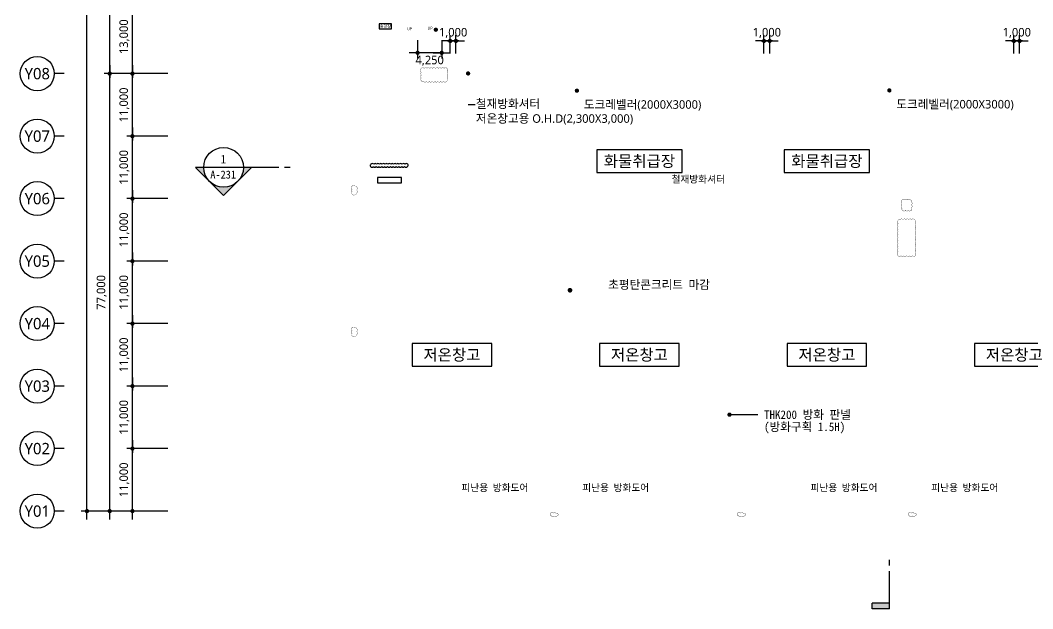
# Model space of a CAD drawing. Header units: millimetres. Extents: x 3546612 to 5615882, y 547008 to 3162891.
# Drawn here: x 4806612 to 4984855, y 2022200 to 2125788 of the extents above; entities that cross this region are included whole.
import ezdxf
from ezdxf.enums import TextEntityAlignment as Align

# ---------------------------------------------------------------- set-up
doc = ezdxf.new("R2010")
doc.units = ezdxf.units.MM
for name, color, linetype, lineweight in [('A-AXIS-BUBL', 7, 'Continuous', 25), ('A-DIMS', 7, 'Continuous', 25), ('A-MKXS-LEAD', 7, 'Continuous', 25), ('A-MKXS-MAK1', 3, 'Continuous', 25), ('A-MKXS-TEXT1', 3, 'Continuous', 25), ('A-MKXS-TEXT2', 7, 'Continuous', 25), ('A-XXXX-TXT2', 3, 'Continuous', 25), ('REV-202205', 20, 'Continuous', 25)]:
    doc.layers.add(name, color=color, linetype=linetype, lineweight=lineweight)
doc.styles.add('HY울릉도L', font='')
doc.styles.add('XR-평면도$0$맑은 고딕', font='malgun.ttf')
doc.styles.add('돋움체', font='')
doc.styles.add('맑은고딕', font='malgun.ttf')
doc.styles.get('HY울릉도L').set_extended_font_data('HYwulM')
doc.styles.get('돋움체').set_extended_font_data('DotumChe')
doc.dimstyles.new('CDIM', dxfattribs={"dimtxt": 3, "dimasz": 1.5, "dimexe": 2, "dimexo": 1, "dimgap": 1, "dimtad": 1, "dimdec": 0, "dimrnd": 0.5, "dimzin": 0, "dimdsep": 32, "dimlunit": 6, "dimtxsty": 'HY울릉도L', "dimblk1": '_CIDOT', "dimblk2": '_CIDOT', "dimsah": 1, "dimcen": 5.5, "dimclrd": 2, "dimclre": 2, "dimclrt": 7, "dimadec": 0, "dimazin": 0, "dimtfac": 1, "dimtdec": 0, "dimtix": 1, "dimtmove": 2, "dimatfit": 1, "dimldrblk": '_CIDOT', "dimfxl": 1, "dimtolj": 1, "dimtzin": 0, "dimlwd": -1, "dimarcsym": 0})

# ---------------------------------------------------------------- blocks, each defined once
blk = doc.blocks.new('_CIDOT')
at = {"color": 0, "linetype": 'ByBlock'}
blk.add_line((2, 0), (-1, 0), dxfattribs=at)
at = {"color": 0, "linetype": 'ByBlock', "const_width": 0.5}
blk.add_lwpolyline([(-0.25, 0, 1), (0.25, 0, 1)], format="xyb", close=True, dxfattribs=at)
blk = doc.blocks.new('*D9')
at = {"layer": 'A-DIMS', "lineweight": -2, "transparency": 16777216}
for p, q in [((93193, 67121), (85943, 67121)), ((93193, 56121), (85943, 56121))]:
    blk.add_line(p, q, dxfattribs=at)
at = {"layer": 'A-DIMS', "transparency": 16777216}
blk.add_line((86943, 56871), (86943, 66371), dxfattribs=at)
at = {"layer": 'A-DIMS', "transparency": 16777216, "xscale": 750, "yscale": 750, "zscale": 750}
for p, rotation in [((86943, 67121), 90), ((86943, 56121), 270)]:
    blk.add_blockref('_CIDOT', p, dxfattribs=dict(at, rotation=rotation))
at = {"layer": 'A-DIMS', "color": 3, "transparency": 16777216, "insert": (85538, 61621), "char_height": 1500, "attachment_point": 5, "rotation": 90, "style": '맑은고딕'}
blk.add_mtext('\\A1;11,000', dxfattribs=at)
blk = doc.blocks.new('*D10')
at = {"layer": 'A-DIMS', "lineweight": -2, "transparency": 16777216}
for p, q in [((93193, 78121), (85943, 78121)), ((93193, 67121), (85943, 67121))]:
    blk.add_line(p, q, dxfattribs=at)
at = {"layer": 'A-DIMS', "transparency": 16777216}
blk.add_line((86943, 67871), (86943, 77371), dxfattribs=at)
at = {"layer": 'A-DIMS', "transparency": 16777216, "xscale": 750, "yscale": 750, "zscale": 750}
for p, rotation in [((86943, 78121), 90), ((86943, 67121), 270)]:
    blk.add_blockref('_CIDOT', p, dxfattribs=dict(at, rotation=rotation))
at = {"layer": 'A-DIMS', "color": 3, "transparency": 16777216, "insert": (85538, 72621), "char_height": 1500, "attachment_point": 5, "rotation": 90, "style": '맑은고딕'}
blk.add_mtext('\\A1;11,000', dxfattribs=at)
blk = doc.blocks.new('*D11')
at = {"layer": 'A-DIMS', "lineweight": -2, "transparency": 16777216}
for p, q in [((93193, 89121), (85943, 89121)), ((93193, 78121), (85943, 78121))]:
    blk.add_line(p, q, dxfattribs=at)
at = {"layer": 'A-DIMS', "transparency": 16777216}
blk.add_line((86943, 78871), (86943, 88371), dxfattribs=at)
at = {"layer": 'A-DIMS', "transparency": 16777216, "xscale": 750, "yscale": 750, "zscale": 750}
for p, rotation in [((86943, 89121), 90), ((86943, 78121), 270)]:
    blk.add_blockref('_CIDOT', p, dxfattribs=dict(at, rotation=rotation))
at = {"layer": 'A-DIMS', "color": 3, "transparency": 16777216, "insert": (85538, 83621), "char_height": 1500, "attachment_point": 5, "rotation": 90, "style": '맑은고딕'}
blk.add_mtext('\\A1;11,000', dxfattribs=at)
blk = doc.blocks.new('*D12')
at = {"layer": 'A-DIMS', "lineweight": -2, "transparency": 16777216}
for p, q in [((93193, 100121), (85943, 100121)), ((93193, 89121), (85943, 89121))]:
    blk.add_line(p, q, dxfattribs=at)
at = {"layer": 'A-DIMS', "transparency": 16777216}
blk.add_line((86943, 89871), (86943, 99371), dxfattribs=at)
at = {"layer": 'A-DIMS', "transparency": 16777216, "xscale": 750, "yscale": 750, "zscale": 750}
for p, rotation in [((86943, 100121), 90), ((86943, 89121), 270)]:
    blk.add_blockref('_CIDOT', p, dxfattribs=dict(at, rotation=rotation))
at = {"layer": 'A-DIMS', "color": 3, "transparency": 16777216, "insert": (85538, 94621), "char_height": 1500, "attachment_point": 5, "rotation": 90, "style": '맑은고딕'}
blk.add_mtext('\\A1;11,000', dxfattribs=at)
blk = doc.blocks.new('*D13')
at = {"layer": 'A-DIMS', "lineweight": -2, "transparency": 16777216}
for p, q in [((93193, 111121), (85943, 111121)), ((93193, 100121), (85943, 100121))]:
    blk.add_line(p, q, dxfattribs=at)
at = {"layer": 'A-DIMS', "transparency": 16777216}
blk.add_line((86943, 100871), (86943, 110371), dxfattribs=at)
at = {"layer": 'A-DIMS', "transparency": 16777216, "xscale": 750, "yscale": 750, "zscale": 750}
for p, rotation in [((86943, 111121), 90), ((86943, 100121), 270)]:
    blk.add_blockref('_CIDOT', p, dxfattribs=dict(at, rotation=rotation))
at = {"layer": 'A-DIMS', "color": 3, "transparency": 16777216, "insert": (85538, 105621), "char_height": 1500, "attachment_point": 5, "rotation": 90, "style": '맑은고딕'}
blk.add_mtext('\\A1;11,000', dxfattribs=at)
blk = doc.blocks.new('*D14')
at = {"layer": 'A-DIMS', "lineweight": -2, "transparency": 16777216}
for p, q in [((93193, 122121), (85943, 122121)), ((93193, 111121), (85943, 111121))]:
    blk.add_line(p, q, dxfattribs=at)
at = {"layer": 'A-DIMS', "transparency": 16777216}
blk.add_line((86943, 111871), (86943, 121371), dxfattribs=at)
at = {"layer": 'A-DIMS', "transparency": 16777216, "xscale": 750, "yscale": 750, "zscale": 750}
for p, rotation in [((86943, 122121), 90), ((86943, 111121), 270)]:
    blk.add_blockref('_CIDOT', p, dxfattribs=dict(at, rotation=rotation))
at = {"layer": 'A-DIMS', "color": 3, "transparency": 16777216, "insert": (85538, 116621), "char_height": 1500, "attachment_point": 5, "rotation": 90, "style": '맑은고딕'}
blk.add_mtext('\\A1;11,000', dxfattribs=at)
blk = doc.blocks.new('*D15')
at = {"layer": 'A-DIMS', "lineweight": -2, "transparency": 16777216}
for p, q in [((93193, 135121), (85943, 135121)), ((93193, 122121), (85943, 122121))]:
    blk.add_line(p, q, dxfattribs=at)
at = {"layer": 'A-DIMS', "transparency": 16777216}
blk.add_line((86943, 122871), (86943, 134371), dxfattribs=at)
at = {"layer": 'A-DIMS', "transparency": 16777216, "xscale": 750, "yscale": 750, "zscale": 750}
for p, rotation in [((86943, 135121), 90), ((86943, 122121), 270)]:
    blk.add_blockref('_CIDOT', p, dxfattribs=dict(at, rotation=rotation))
at = {"layer": 'A-DIMS', "color": 3, "transparency": 16777216, "insert": (85538, 128621), "char_height": 1500, "attachment_point": 5, "rotation": 90, "style": '맑은고딕'}
blk.add_mtext('\\A1;13,000', dxfattribs=at)
blk = doc.blocks.new('*D25')
at = {"layer": 'A-DIMS', "lineweight": -2, "transparency": 16777216}
for p, q in [((93193, 122121), (81943, 122121)), ((93193, 45121), (81943, 45121))]:
    blk.add_line(p, q, dxfattribs=at)
at = {"layer": 'A-DIMS', "transparency": 16777216}
blk.add_line((82943, 45871), (82943, 121371), dxfattribs=at)
at = {"layer": 'A-DIMS', "transparency": 16777216, "xscale": 750, "yscale": 750, "zscale": 750}
for p, rotation in [((82943, 122121), 90), ((82943, 45121), 270)]:
    blk.add_blockref('_CIDOT', p, dxfattribs=dict(at, rotation=rotation))
at = {"layer": 'A-DIMS', "color": 3, "transparency": 16777216, "insert": (81542, 83621), "char_height": 1500, "attachment_point": 5, "rotation": 90, "style": '맑은고딕'}
blk.add_mtext('\\A1;77,000', dxfattribs=at)
blk = doc.blocks.new('*D26')
at = {"layer": 'A-DIMS', "lineweight": -2, "transparency": 16777216}
for p, q in [((93193, 241121), (77943, 241121)), ((93193, 45121), (77943, 45121))]:
    blk.add_line(p, q, dxfattribs=at)
at = {"layer": 'A-DIMS', "transparency": 16777216}
blk.add_line((78943, 45871), (78943, 240371), dxfattribs=at)
at = {"layer": 'A-DIMS', "transparency": 16777216, "xscale": 750, "yscale": 750, "zscale": 750}
for p, rotation in [((78943, 241121), 90), ((78943, 45121), 270)]:
    blk.add_blockref('_CIDOT', p, dxfattribs=dict(at, rotation=rotation))
at = {"layer": 'A-DIMS', "color": 3, "transparency": 16777216, "insert": (77538, 143121), "char_height": 1500, "attachment_point": 5, "rotation": 90, "style": '맑은고딕'}
blk.add_mtext('\\A1;196,000', dxfattribs=at)
blk = doc.blocks.new('*D27')
at = {"layer": 'A-DIMS', "lineweight": -2, "transparency": 16777216}
for p, q in [((93193, 56121), (85943, 56121)), ((93193, 45121), (85943, 45121))]:
    blk.add_line(p, q, dxfattribs=at)
at = {"layer": 'A-DIMS', "transparency": 16777216}
blk.add_line((86943, 45871), (86943, 55371), dxfattribs=at)
at = {"layer": 'A-DIMS', "transparency": 16777216, "xscale": 750, "yscale": 750, "zscale": 750}
for p, rotation in [((86943, 56121), 90), ((86943, 45121), 270)]:
    blk.add_blockref('_CIDOT', p, dxfattribs=dict(at, rotation=rotation))
at = {"layer": 'A-DIMS', "color": 3, "transparency": 16777216, "insert": (85538, 50621), "char_height": 1500, "attachment_point": 5, "rotation": 90, "style": '맑은고딕'}
blk.add_mtext('\\A1;11,000', dxfattribs=at)
blk = doc.blocks.new('*D28')
at = {"layer": 'A-DIMS', "lineweight": -2, "transparency": 16777216}
for p, q in [((93193, 164121), (81943, 164121)), ((93193, 122121), (81943, 122121))]:
    blk.add_line(p, q, dxfattribs=at)
at = {"layer": 'A-DIMS', "transparency": 16777216}
blk.add_line((82943, 122871), (82943, 163371), dxfattribs=at)
at = {"layer": 'A-DIMS', "transparency": 16777216, "xscale": 750, "yscale": 750, "zscale": 750}
for p, rotation in [((82943, 164121), 90), ((82943, 122121), 270)]:
    blk.add_blockref('_CIDOT', p, dxfattribs=dict(at, rotation=rotation))
at = {"layer": 'A-DIMS', "color": 3, "transparency": 16777216, "insert": (81542, 143121), "char_height": 1500, "attachment_point": 5, "rotation": 90, "style": '맑은고딕'}
blk.add_mtext('\\A1;42,000', dxfattribs=at)
blk = doc.blocks.new('글_승강장')
at = {"layer": 'A-XXXX-TXT2', "color": 0, "ltscale": 100}
blk.add_lwpolyline([(-1100, 450), (-1100, -450), (1100, -450), (1100, 450)], close=True, dxfattribs=at)
at = {"layer": 'A-XXXX-TXT2', "ltscale": 100, "style": 'XR-평면도$0$맑은 고딕'}
blk.add_text('승강장', height=500, dxfattribs=at).set_placement((0, 0), align=Align.MIDDLE_CENTER)
blk = doc.blocks.new('*D108')
at = {"layer": 'A-DIMS', "lineweight": -2, "transparency": 16777216}
for p, q in [((4981542, 2119942), (4981542, 2123142)), ((4982542, 2119942), (4982542, 2123142))]:
    blk.add_line(p, q, dxfattribs=at)
at = {"layer": 'A-DIMS', "transparency": 16777216}
for p, q in [((4980792, 2122142), (4980042, 2122142)), ((4981542, 2122142), (4982542, 2122142)), ((4983292, 2122142), (4984042, 2122142))]:
    blk.add_line(p, q, dxfattribs=at)
at = {"layer": 'A-DIMS', "transparency": 16777216, "xscale": 750, "yscale": 750, "zscale": 750}
blk.add_blockref('_CIDOT', (4981542, 2122142), dxfattribs=at)
at = {"layer": 'A-DIMS', "transparency": 16777216, "xscale": 750, "yscale": 750, "zscale": 750, "rotation": 180}
blk.add_blockref('_CIDOT', (4982542, 2122142), dxfattribs=at)
at = {"layer": 'A-DIMS', "color": 3, "transparency": 16777216, "insert": (4982042, 2123547), "char_height": 1500, "attachment_point": 5, "style": '맑은고딕'}
blk.add_mtext('\\A1;1,000', dxfattribs=at)
blk = doc.blocks.new('*D109')
at = {"layer": 'A-DIMS', "lineweight": -2, "transparency": 16777216}
for p, q in [((4882316, 2119942), (4882316, 2123142)), ((4883316, 2119942), (4883316, 2123142))]:
    blk.add_line(p, q, dxfattribs=at)
at = {"layer": 'A-DIMS', "transparency": 16777216}
for p, q in [((4881566, 2122142), (4880816, 2122142)), ((4882316, 2122142), (4883316, 2122142)), ((4884066, 2122142), (4884816, 2122142))]:
    blk.add_line(p, q, dxfattribs=at)
at = {"layer": 'A-DIMS', "transparency": 16777216, "xscale": 750, "yscale": 750, "zscale": 750}
blk.add_blockref('_CIDOT', (4882316, 2122142), dxfattribs=at)
at = {"layer": 'A-DIMS', "transparency": 16777216, "xscale": 750, "yscale": 750, "zscale": 750, "rotation": 180}
blk.add_blockref('_CIDOT', (4883316, 2122142), dxfattribs=at)
at = {"layer": 'A-DIMS', "color": 3, "transparency": 16777216, "insert": (4882816, 2123547), "char_height": 1500, "attachment_point": 5, "style": '맑은고딕'}
blk.add_mtext('\\A1;1,000', dxfattribs=at)
blk = doc.blocks.new('*D113')
at = {"layer": 'A-DIMS', "lineweight": -2, "transparency": 16777216}
for p, q in [((4937542, 2119942), (4937542, 2123142)), ((4938542, 2119942), (4938542, 2123142))]:
    blk.add_line(p, q, dxfattribs=at)
at = {"layer": 'A-DIMS', "transparency": 16777216}
for p, q in [((4936792, 2122142), (4936042, 2122142)), ((4937542, 2122142), (4938542, 2122142)), ((4939292, 2122142), (4940042, 2122142))]:
    blk.add_line(p, q, dxfattribs=at)
at = {"layer": 'A-DIMS', "transparency": 16777216, "xscale": 750, "yscale": 750, "zscale": 750}
blk.add_blockref('_CIDOT', (4937542, 2122142), dxfattribs=at)
at = {"layer": 'A-DIMS', "transparency": 16777216, "xscale": 750, "yscale": 750, "zscale": 750, "rotation": 180}
blk.add_blockref('_CIDOT', (4938542, 2122142), dxfattribs=at)
at = {"layer": 'A-DIMS', "color": 3, "transparency": 16777216, "insert": (4938042, 2123547), "char_height": 1500, "attachment_point": 5, "style": '맑은고딕'}
blk.add_mtext('\\A1;1,000', dxfattribs=at)
blk = doc.blocks.new('*D202')
at = {"layer": 'A-DIMS', "lineweight": -2, "transparency": 16777216}
for p, q in [((4876562, 2122260), (4876562, 2119060)), ((4880812, 2122260), (4880812, 2119060))]:
    blk.add_line(p, q, dxfattribs=at)
at = {"layer": 'A-DIMS', "transparency": 16777216}
for p, q in [((4875812, 2120060), (4875062, 2120060)), ((4880812, 2120060), (4876562, 2120060)), ((4881562, 2120060), (4882312, 2120060))]:
    blk.add_line(p, q, dxfattribs=at)
at = {"layer": 'A-DIMS', "transparency": 16777216, "xscale": 750, "yscale": 750, "zscale": 750}
blk.add_blockref('_CIDOT', (4876562, 2120060), dxfattribs=at)
at = {"layer": 'A-DIMS', "transparency": 16777216, "xscale": 750, "yscale": 750, "zscale": 750, "rotation": 180}
blk.add_blockref('_CIDOT', (4880812, 2120060), dxfattribs=at)
at = {"layer": 'A-DIMS', "color": 3, "transparency": 16777216, "insert": (4878687, 2118659), "char_height": 1500, "attachment_point": 5, "style": '맑은고딕'}
blk.add_mtext('\\A1;4,250', dxfattribs=at)
blk = doc.blocks.new('A$C46A32BF9')
at = {"layer": 'A-MKXS-MAK1'}
h = blk.add_hatch(color=256, dxfattribs=at)
h.paths.add_polyline_path([(102983, 100671), (105457, 103146, -0.4142136), (100508, 103146)])
h.paths.add_polyline_path([(105457, 103146), (107932, 105621), (106483, 105621, -0.1989124)])
h.paths.add_polyline_path([(100508, 103146, -0.1989124), (99483, 105621), (98033, 105621)])
blk.add_hatch(color=256, dxfattribs=at).paths.add_polyline_path([(217193, 28930), (217193, 27930), (220193, 27930), (220193, 28930)])
for p, q in [((98033, 105621), (102983, 100671)), ((112710, 105621), (98033, 105621)), ((107932, 105621), (102983, 100671)), ((114710, 105621), (113710, 105621)), ((220193, 35559), (220193, 36559)), ((220193, 27930), (220193, 34559)), ((217193, 27930), (217193, 28930)), ((220193, 28930), (217193, 28930)), ((220193, 27930), (217193, 27930))]:
    blk.add_line(p, q, dxfattribs=at)
blk.add_circle((102983, 105621), 3500, dxfattribs=at)
at = {"layer": 'A-MKXS-TEXT2', "style": '돋움체'}
for s, height, p in [('1', 1500, (102941, 107063)), ('A-231', 1400, (102912, 104343))]:
    blk.add_text(s, height=height, dxfattribs=at).set_placement(p, align=Align.MIDDLE)
blk = doc.blocks.new('글_저온창고')
at = {"layer": 'A-XXXX-TXT2', "color": 0}
blk.add_lwpolyline([(-7000, -2000), (7000, -2000), (7000, 2000), (-7000, 2000)], close=True, dxfattribs=at)
at = {"layer": 'A-XXXX-TXT2', "style": '맑은고딕'}
blk.add_text('저온창고', height=2000, dxfattribs=at).set_placement((0, 0), align=Align.MIDDLE_CENTER)
blk = doc.blocks.new('글_작업장')
at = {"layer": 'A-XXXX-TXT2', "color": 0}
blk.add_lwpolyline([(-7500, -2000), (7500, -2000), (7500, 2000), (-7500, 2000)], close=True, dxfattribs=at)
at = {"layer": 'A-XXXX-TXT2', "style": '맑은고딕'}
blk.add_text('화물취급장', height=2000, dxfattribs=at).set_placement((0, 0), align=Align.MIDDLE_CENTER)
blk = doc.blocks.new('DIM(210222)')
for p, q in [((74943, 122120.6), (73193, 122120.6)), ((74943, 111120.6), (73193, 111120.6)), ((74943, 100120.6), (73193, 100120.6)), ((74943, 89120.6), (73193, 89120.6)), ((74943, 78120.6), (73193, 78120.6)), ((74943, 67120.6), (73193, 67120.6)), ((74943, 56120.6), (73193, 56120.6)), ((74943, 45120.6), (73193, 45120.6))]:
    blk.add_line(p, q)
at = {"layer": 'A-AXIS-BUBL', "ltscale": 0.2}
for centre in [(70193, 122120.6), (70193, 111120.6), (70193, 100120.6), (70193, 89120.6), (70193, 78120.6), (70193, 67120.6), (70193, 56120.6), (70193, 45120.6)]:
    blk.add_circle(centre, 3000, dxfattribs=at)
at = {"layer": 'A-XXXX-TXT2', "ltscale": 0.2, "style": '맑은고딕'}
for s, p in [('Y08', (70193, 122120.6)), ('Y07', (70193, 111120.6)), ('Y06', (70193, 100120.6)), ('Y05', (70193, 89120.6)), ('Y04', (70193, 78120.6)), ('Y03', (70193, 67120.6)), ('Y02', (70193, 56120.6)), ('Y01', (70193, 45120.6))]:
    blk.add_text(s, height=2000, dxfattribs=at).set_placement(p, align=Align.MIDDLE)
at = {"layer": 'A-DIMS'}
for p1, p2, distance, picture, middle in [((93693, 45120.6), (93693, 241120.6), 14750, '*D26', (77538.1, 143120.6)), ((93693, 122120.6), (93693, 164120.6), 10750, '*D28', (81542.2, 143120.6)), ((93693, 122120.6), (93693, 135120.6), 6750, '*D15', (85538.1, 128620.6)), ((93693, 45120.6), (93693, 122120.6), 10750, '*D25', (81542.2, 83620.6)), ((93693, 111120.6), (93693, 122120.6), 6750, '*D14', (85538.1, 116620.6)), ((93693, 100120.6), (93693, 111120.6), 6750, '*D13', (85538.1, 105620.6)), ((93693, 89120.6), (93693, 100120.6), 6750, '*D12', (85538.1, 94620.6)), ((93693, 78120.6), (93693, 89120.6), 6750, '*D11', (85538.1, 83620.6)), ((93693, 67120.6), (93693, 78120.6), 6750, '*D10', (85538.1, 72620.6)), ((93693, 56120.6), (93693, 67120.6), 6750, '*D9', (85538.1, 61620.6)), ((93693, 45120.6), (93693, 56120.6), 6750, '*D27', (85538.1, 50620.6))]:
    dim = blk.add_aligned_dim(p1=p1, p2=p2, distance=distance, dimstyle='CDIM', override={"dimscale": 500, "dimtxsty": '맑은고딕', "dimclrd": 256, "dimclre": 256, "dimclrt": 3}, dxfattribs=at)
    dim.commit()
    dim.dimension.update_dxf_attribs({"geometry": picture, "text_midpoint": middle})

msp = doc.modelspace()

# ---------------------------------------------------------------- linework, layer by layer
msp.add_line((4885452.5, 2110933.4), (4886677.5, 2110933.4))
at = {"layer": 'A-MKXS-LEAD'}
msp.add_line((4936446.4, 2056358.4), (4931469.8, 2056358.4), dxfattribs=at)
for points, const_width in [([(4879583.1, 2124121.2, 1), (4879958.1, 2124121.2, 1)], 375), ([(4885265, 2116426.1, 1), (4885640, 2116426.1, 1)], 375), ([(4904424.3, 2113391.2, 1), (4904799.3, 2113391.2, 1)], 375), ([(4959424.3, 2113441.2, 1), (4959799.3, 2113441.2, 1)], 375), ([(4903182.3, 2078282.8, 1), (4903596.9, 2078241.4, 1)], 400), ([(4931282.3, 2056358.4, 1), (4931657.3, 2056358.4, 1)], 375)]:
    msp.add_lwpolyline(points, format="xyb", close=True, dxfattribs=dict(at, const_width=const_width))
at = {"layer": 'A-XXXX-TXT2', "color": 0, "ltscale": 100}
msp.add_lwpolyline([(4869511.8, 2098091.2), (4869511.8, 2097191.2), (4873711.8, 2097191.2), (4873711.8, 2098091.2)], close=True, dxfattribs=at)
at = {"layer": 'REV-202205', "const_width": 50}
for points in [[(4877224, 2117309.3, -0.52056705), (4877724, 2117309.3, -0.52056705), (4878224, 2117309.3, -0.52056705), (4878724, 2117309.3, -0.52056705), (4879224, 2117309.3, -0.52056705), (4879724, 2117309.3, -0.52056705), (4880224, 2117309.3, -0.52056705), (4880724, 2117309.3, -0.52056705), (4881224, 2117309.3, -0.52056705), (4881724, 2117309.3, -0.52056705), (4881778.1, 2116863.3, -0.52056705), (4881778.1, 2116363.3, -0.52056705), (4881778.1, 2115863.3, -0.52056705), (4881778.1, 2115363.3, -0.52056705), (4881619.5, 2115021.9, -0.52056705), (4881119.5, 2115021.9, -0.52056705), (4880619.5, 2115021.9, -0.52056705), (4880119.5, 2115021.9, -0.52056705), (4879619.5, 2115021.9, -0.52056705), (4879119.5, 2115021.9, -0.52056705), (4878619.5, 2115021.9, -0.52056705), (4878119.5, 2115021.9, -0.52056705), (4877619.5, 2115021.9, -0.52056705), (4877224, 2115126.5, -0.52056705), (4877224, 2115626.5, -0.52056705), (4877224, 2116126.5, -0.52056705), (4877224, 2116626.5, -0.52056705)], [(4865036.6, 2096600.7, -0.52056705), (4865536.6, 2096600.7, -0.52056705), (4865841.2, 2096405.2, -0.52056705), (4865841.2, 2095905.2, -0.52056705), (4865841.2, 2095405.2, -0.52056705), (4865604.9, 2095141.5, -0.52056705), (4865104.9, 2095141.5, -0.52056705), (4865036.6, 2095573.2, -0.52056705), (4865036.6, 2096073.2, -0.52056705)], [(4961852.7, 2094154, -0.52056705), (4962352.7, 2094154, -0.52056705), (4962852.7, 2094154, -0.52056705), (4963352.7, 2094154, -0.52056705), (4963493.2, 2093794.5, -0.52056705), (4963493.2, 2093294.5, -0.52056705), (4963493.2, 2092794.5, -0.52056705), (4963454.5, 2092333.2, -0.52056705), (4962954.5, 2092333.2, -0.52056705), (4962454.5, 2092333.2, -0.52056705), (4961954.5, 2092333.2, -0.52056705), (4961852.7, 2092731.4, -0.52056705), (4961852.7, 2093231.4, -0.52056705), (4961852.7, 2093731.4, -0.52056705)], [(4961161.8, 2084341.2, 0.52056705), (4961661.8, 2084341.2, 0.52056705), (4962161.8, 2084341.2, 0.52056705), (4962661.8, 2084341.2, 0.52056705), (4963161.8, 2084341.2, 0.52056705), (4963661.8, 2084341.2, 0.52056705), (4964161.8, 2084341.2, 0.52056705), (4964161.8, 2084841.2, 0.52056705), (4964161.8, 2085341.2, 0.52056705), (4964161.8, 2085841.2, 0.52056705), (4964161.8, 2086341.2, 0.52056705), (4964161.8, 2086841.2, 0.52056705), (4964161.8, 2087341.2, 0.52056705), (4964161.8, 2087841.2, 0.52056705), (4964161.8, 2088341.2, 0.52056705), (4964161.8, 2088841.2, 0.52056705), (4964161.8, 2089341.2, 0.52056705), (4964161.8, 2089841.2, 0.52056705), (4964161.8, 2090341.2, 0.52056705), (4964011.8, 2090691.2, 0.52056705), (4963511.8, 2090691.2, 0.52056705), (4963011.8, 2090691.2, 0.52056705), (4962511.8, 2090691.2, 0.52056705), (4962011.8, 2090691.2, 0.52056705), (4961511.8, 2090691.2, 0.52056705), (4961161.8, 2090541.2, 0.52056705), (4961161.8, 2090041.2, 0.52056705), (4961161.8, 2089541.2, 0.52056705), (4961161.8, 2089041.2, 0.52056705), (4961161.8, 2088541.2, 0.52056705), (4961161.8, 2088041.2, 0.52056705), (4961161.8, 2087541.2, 0.52056705), (4961161.8, 2087041.2, 0.52056705), (4961161.8, 2086541.2, 0.52056705), (4961161.8, 2086041.2, 0.52056705), (4961161.8, 2085541.2, 0.52056705), (4961161.8, 2085041.2, 0.52056705)], [(4865036.6, 2071665.2, -0.52056705), (4865536.6, 2071665.2, -0.52056705), (4865841.2, 2071469.8, -0.52056705), (4865841.2, 2070969.8, -0.52056705), (4865841.2, 2070469.8, -0.52056705), (4865604.9, 2070206, -0.52056705), (4865104.9, 2070206, -0.52056705), (4865036.6, 2070637.7, -0.52056705), (4865036.6, 2071137.7, -0.52056705)], [(4899926.6, 2039009.8, -0.52056705), (4900426.6, 2039009.8, -0.52056705), (4900926.6, 2039009.8, -0.52056705), (4901288.5, 2038871.7, -0.52056705), (4901109.4, 2038550.8, -0.52056705), (4900609.4, 2038550.8, -0.52056705), (4900109.4, 2038550.8, -0.52056705)], [(4932903, 2039009.8, -0.52056705), (4933403, 2039009.8, -0.52056705), (4933903, 2039009.8, -0.52056705), (4934264.8, 2038871.7, -0.52056705), (4934085.7, 2038550.8, -0.52056705), (4933585.7, 2038550.8, -0.52056705), (4933085.7, 2038550.8, -0.52056705)], [(4962961.4, 2039009.8, -0.52056705), (4963461.4, 2039009.8, -0.52056705), (4963961.4, 2039009.8, -0.52056705), (4964323.2, 2038871.7, -0.52056705), (4964144.1, 2038550.8, -0.52056705), (4963644.1, 2038550.8, -0.52056705), (4963144.1, 2038550.8, -0.52056705)]]:
    msp.add_lwpolyline(points, format="xyb", close=True, dxfattribs=at)
at = {"layer": 'REV-202205'}
msp.add_lwpolyline([(4868272.1, 2100037.2, 0.52056705), (4868772.1, 2100037.2, 0.52056705), (4869272.1, 2100037.2, 0.52056705), (4869772.1, 2100037.2, 0.52056705), (4870272.1, 2100037.2, 0.52056705), (4870772.1, 2100037.2, 0.52056705), (4871272.1, 2100037.2, 0.52056705), (4871772.1, 2100037.2, 0.52056705), (4872272.1, 2100037.2, 0.52056705), (4872772.1, 2100037.2, 0.52056705), (4873272.1, 2100037.2, 0.52056705), (4873772.1, 2100037.2, 0.52056705), (4874272.1, 2100037.2, 0.52056705), (4874772.1, 2100037.2, 0.52056705), (4874837.7, 2100431.9, 0.52056705), (4874337.7, 2100431.9, 0.52056705), (4873837.7, 2100431.9, 0.52056705), (4873337.7, 2100431.9, 0.52056705), (4872837.7, 2100431.9, 0.52056705), (4872337.7, 2100431.9, 0.52056705), (4871837.7, 2100431.9, 0.52056705), (4871337.7, 2100431.9, 0.52056705), (4870837.7, 2100431.9, 0.52056705), (4870337.7, 2100431.9, 0.52056705), (4869837.7, 2100431.9, 0.52056705), (4869337.7, 2100431.9, 0.52056705), (4868837.7, 2100431.9, 0.52056705), (4868337.7, 2100431.9, 0.52056705)], format="xyb", close=True, dxfattribs=at)

# ---------------------------------------------------------------- block references
for name, p in [('DIM(210222)', (4739418.8, 1994270.6)), ('A$C46A32BF9', (4739418.8, 1994270.6)), ('글_승강장', (4870886.8, 2124735.7)), ('글_작업장', (4915611.8, 2100991.2)), ('글_작업장', (4948611.8, 2100991.2)), ('글_저온창고', (4882611.8, 2066891.2)), ('글_저온창고', (4915611.8, 2066891.2)), ('글_저온창고', (4948611.8, 2066891.2)), ('글_저온창고', (4981611.8, 2066891.2))]:
    msp.add_blockref(name, p)

# ---------------------------------------------------------------- texts
at = {"layer": 'A-MKXS-TEXT1', "style": '맑은고딕'}
for p in [(4875139.3, 2124289), (4878764.3, 2124403)]:
    msp.add_text('UP', height=500, dxfattribs=at).set_placement(p, align=Align.MIDDLE_CENTER)
at = {"layer": 'A-MKXS-TEXT1'}
for s, height, style, p in [('철재방화셔터', 1500, '맑은고딕', (4886829.4, 2111082.1)), ('도크레벨러(2000X3000)', 1500, '맑은고딕', (4905836.8, 2110961.3)), ('도크레벨러(2000X3000)', 1500, '맑은고딕', (4960836.8, 2111011.3)), ('저온창고용 O.H.D(2,300X3,000)', 1500, '맑은고딕', (4886829.4, 2108490.3)), ('철재방화셔터', 1250, '맑은고딕', (4921259.3, 2097813.7)), ('초평탄콘크리트 마감', 1500, '돋움체', (4910111.2, 2079249.8)), ('THK200 방화 판넬', 1500, '돋움체', (4937543.4, 2056358.4)), ('(방화구획 1.5H)', 1500, '돋움체', (4937543.4, 2054224.9)), ('피난용 방화도어', 1250, '돋움체', (4884277.3, 2043515.1)), ('피난용 방화도어', 1250, '돋움체', (4905541.5, 2043515.1)), ('피난용 방화도어', 1250, '돋움체', (4945727.3, 2043515.1)), ('피난용 방화도어', 1250, '돋움체', (4966991.5, 2043515.1))]:
    msp.add_text(s, height=height, dxfattribs=dict(at, style=style)).set_placement(p, align=Align.MIDDLE_LEFT)

# ---------------------------------------------------------------- dimensions: what is measured, and where the dimension line sits
at = {"layer": 'A-DIMS'}
for base, p1, p2, picture, middle in [((4883315.9, 2122142.2), (4882315.9, 2119442.4), (4883315.9, 2119442.4), '*D109', (4882815.9, 2123547.1)), ((4938542.2, 2122142.2), (4937542.2, 2119442.4), (4938542.2, 2119442.4), '*D113', (4938042.2, 2123547.1)), ((4982542.2, 2122142.2), (4981542.2, 2119442.4), (4982542.2, 2119442.4), '*D108', (4982042.2, 2123547.1))]:
    dim = msp.add_linear_dim(base=base, p1=p1, p2=p2, dimstyle='CDIM', override={"dimscale": 500, "dimtxsty": '맑은고딕', "dimclrd": 256, "dimclre": 256, "dimclrt": 3}, dxfattribs=at)
    dim.commit()
    dim.dimension.update_dxf_attribs({"geometry": picture, "text_midpoint": middle})
dim = msp.add_linear_dim(base=(4876561.8, 2120059.9), p1=(4880811.8, 2122759.6), p2=(4876561.8, 2122759.6), angle=180, dimstyle='CDIM', override={"dimscale": 500, "dimtad": 4, "dimtxsty": '맑은고딕', "dimclrd": 256, "dimclre": 256, "dimclrt": 3}, dxfattribs=at)
dim.commit()
dim.dimension.update_dxf_attribs({"geometry": '*D202', "text_midpoint": (4878686.8, 2118659.1)})

doc.saveas('drawing.dxf')
